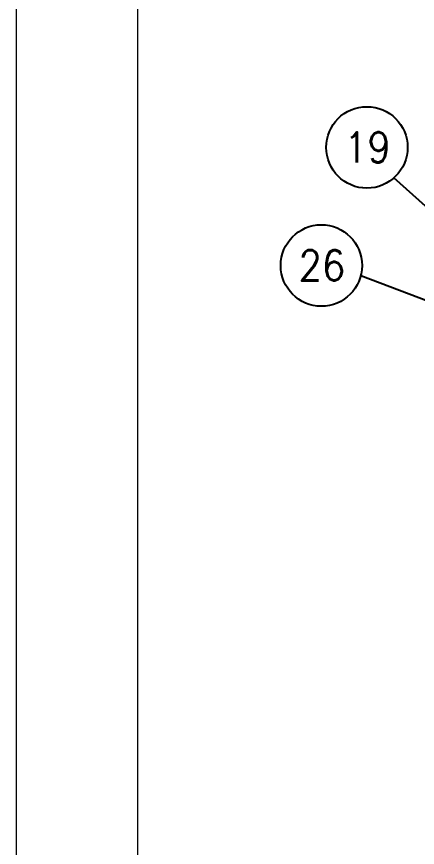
# Model space of a CAD drawing. Extents: x 14808 to 20058, y -13198 to -11680.
# Drawn here: x 14807.6 to 14873.9, y -12803 to -12665.8 of the extents above; entities that cross this region are included whole.
import ezdxf

# ---------------------------------------------------------------- set-up
doc = ezdxf.new("R2010")
doc.units = 0
doc.header["$LTSCALE"] = 7
doc.header["$MEASUREMENT"] = 0
doc.layers.get('0').update_dxf_attribs({"color": 2, "linetype": 'CONTINUOUS'})
doc.styles.add('GHS', font='romans', dxfattribs={"bigfont": 'ghs'})
doc.styles.add('TEXTSTYLE_0', font='txt.shx', dxfattribs={"width": 0.8, "bigfont": 'whgtxt.shx'})
doc.dimstyles.new('STANDARD$7', dxfattribs={"dimtxt": 3.5, "dimasz": 3, "dimexe": 1, "dimexo": 0.0625, "dimgap": 1, "dimtad": 1, "dimdec": 4, "dimzin": 0, "dimdsep": 46, "dimtxsty": 'GHS', "dimcen": 1, "dimclrt": 2, "dimadec": 0, "dimazin": 0, "dimtfac": 1, "dimtdec": 4, "dimtofl": 0, "dimtmove": 0, "dimatfit": 3, "dimfxl": 1, "dimtolj": 1, "dimtzin": 0, "dimarcsym": 0})

# ---------------------------------------------------------------- blocks, each defined once
blk = doc.blocks.new('A$C12054A2B')
at = {"color": 2}
blk.add_circle((3.366, 3.366), 3.366, dxfattribs=at)
at = {"color": 2, "insert": (3.41, 3.376), "char_height": 2.5, "width": 5.41323, "attachment_point": 5, "style": 'TEXTSTYLE_0'}
blk.add_mtext('{\\W0.9;19}', dxfattribs=at)
blk = doc.blocks.new('A$C596461F3')
at = {"color": 2}
blk.add_circle((3.366, 3.366), 3.366, dxfattribs=at)
at = {"color": 2, "insert": (3.41, 3.376), "char_height": 2.5, "width": 5.41323, "attachment_point": 5, "style": 'TEXTSTYLE_0'}
blk.add_mtext('{\\W0.9;26}', dxfattribs=at)

msp = doc.modelspace()

# ---------------------------------------------------------------- linework, layer by layer
at = {"color": 2, "linetype": 'Continuous', "lineweight": 15}
msp.add_line((14807.56, -13122.52), (14807.56, -12528.52), dxfattribs=at)
at = {"color": 7, "linetype": 'Continuous', "lineweight": 15}
msp.add_line((14827.56, -12548.52), (14827.56, -13102.52), dxfattribs=at)

# ---------------------------------------------------------------- block references
at = {"xscale": 2, "yscale": 2, "zscale": 2}
for name, p in [('A$C12054A2B', (14858.77, -12694.13)), ('A$C596461F3', (14851.25, -12713.64))]:
    msp.add_blockref(name, p, dxfattribs=at)

# ---------------------------------------------------------------- leaders
for points in [[(14904.8, -12723.69), (14869.98, -12692.43)], [(14893.99, -12719.73), (14864.48, -12708.64)]]:
    msp.add_leader(points, dimstyle='STANDARD$7', override={"dimtxt": 3, "dimexo": 0.3, "dimgap": 2, "dimtad": 0, "dimdec": 1, "dimzin": 8, "dimcen": 0, "dimclrd": 2, "dimclre": 2, "dimazin": 2, "dimtp": 0.1, "dimtfac": 0.5, "dimtdec": 1, "dimfxl": 2.5, "dimarcsym": 1})

doc.saveas('drawing.dxf')
